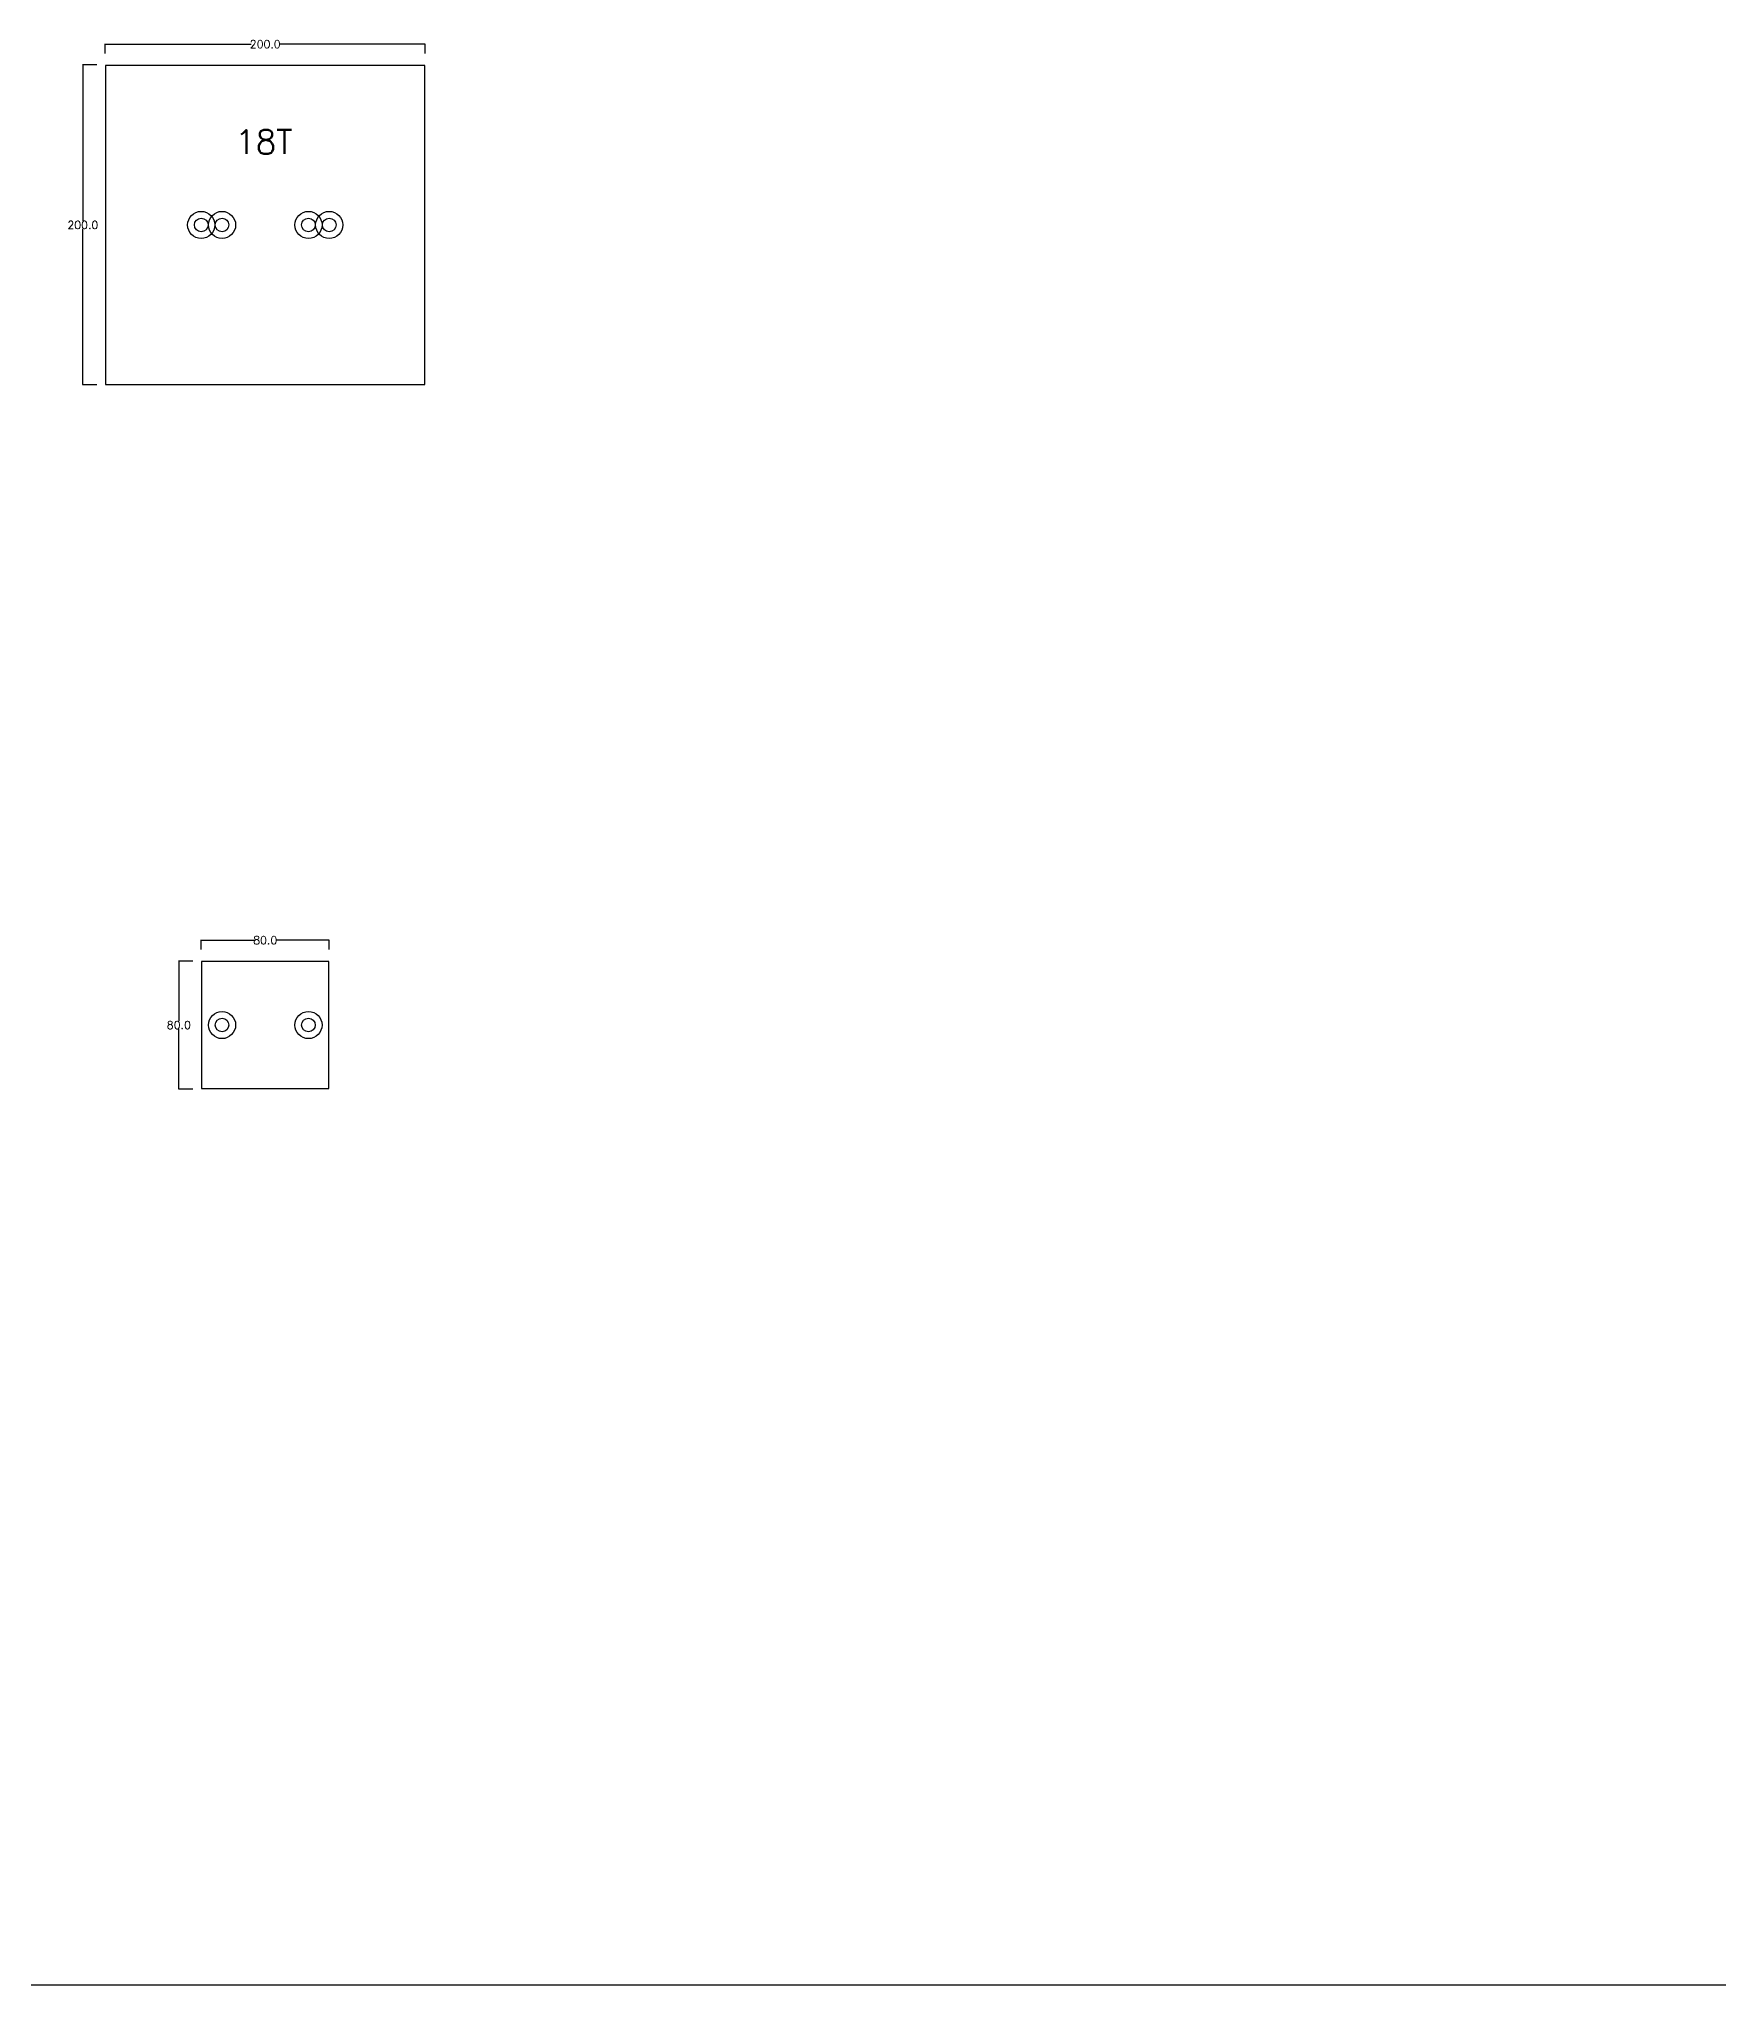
# Model space of a CAD drawing. Header units: millimetres. Extents: x 37110 to 56310, y -3510 to 5490.
# Drawn here: x 45469 to 46518, y 1890 to 3106 of the extents above; entities that cross this region are included whole.
import ezdxf

# ---------------------------------------------------------------- set-up
doc = ezdxf.new("R2010")
doc.units = ezdxf.units.MM
for name, color, linetype in [('TEXT', 3, 'Continuous'), ('볼트 구멍', 7, 'Continuous'), ('치구', 7, 'Continuous'), ('치수', 7, 'Continuous')]:
    doc.layers.add(name, color=color, linetype=linetype)
doc.styles.get("Standard").update_dxf_attribs({"font": 'txt.shx', "bigfont": 'whgtxt.shx'})
doc.dimstyles.get("Standard").update_dxf_attribs({"dimtxt": 7, "dimasz": 0.18, "dimexe": 0.18, "dimexo": 0.0625, "dimgap": 0.09, "dimtad": 0, "dimtih": 1, "dimtoh": 1, "dimdec": 1, "dimzin": 0, "dimdsep": 46, "dimtxsty": 'Standard', "dimcen": 0.09, "dimadec": 0, "dimazin": 0, "dimtfac": 1, "dimtdec": 1, "dimtofl": 0, "dimtmove": 0, "dimatfit": 3, "dimfxl": 0, "dimtolj": 1, "dimtzin": 0, "dimarcsym": 0})

# ---------------------------------------------------------------- blocks, each defined once
blk = doc.blocks.new('*D2039')
at = {"layer": 'Defpoints', "color": 0, "linetype": 'Continuous'}
for p in [(45564.9, 2530), (45556, 2450), (45564.9, 2450)]:
    blk.add_point(p, dxfattribs=at)
at = {"layer": '치수', "color": 0, "linetype": 'Continuous', "lineweight": -2}
for p, q in [((45564.8, 2530), (45555.8, 2530)), ((45556, 2529.8), (45556, 2492.6)), ((45556, 2450.2), (45556, 2487.4)), ((45564.8, 2450), (45555.8, 2450))]:
    blk.add_line(p, q, dxfattribs=at)
at = {"layer": '치수', "color": 0, "linetype": 'Continuous'}
for points in [[(45555.9, 2529.8), (45556, 2529.8), (45556, 2530)], [(45555.9, 2450.2), (45556, 2450.2), (45556, 2450)]]:
    blk.add_solid(points, dxfattribs=at)
at = {"layer": '치수', "color": 0, "linetype": 'Continuous', "insert": (45556, 2490), "char_height": 5, "attachment_point": 5}
blk.add_mtext('\\A1;80.0', dxfattribs=at)
blk = doc.blocks.new('*D2040')
at = {"layer": 'Defpoints', "color": 0, "linetype": 'Continuous'}
for p in [(45650, 2543), (45570, 2537.1), (45650, 2537.1)]:
    blk.add_point(p, dxfattribs=at)
at = {"layer": '치수', "color": 0, "linetype": 'Continuous', "lineweight": -2}
for p, q in [((45570, 2537.2), (45570, 2543.2)), ((45570.2, 2543), (45603.2, 2543)), ((45649.8, 2543), (45616.8, 2543)), ((45650, 2537.2), (45650, 2543.2))]:
    blk.add_line(p, q, dxfattribs=at)
at = {"layer": '치수', "color": 0, "linetype": 'Continuous'}
for points in [[(45570.2, 2543), (45570.2, 2543), (45570, 2543)], [(45649.8, 2543), (45649.8, 2543), (45650, 2543)]]:
    blk.add_solid(points, dxfattribs=at)
at = {"layer": '치수', "color": 0, "linetype": 'Continuous', "insert": (45610, 2543), "char_height": 5, "attachment_point": 5}
blk.add_mtext('\\A1;80.0', dxfattribs=at)
blk = doc.blocks.new('*D2511')
at = {"layer": 'Defpoints', "color": 0, "linetype": 'Continuous'}
for p in [(45504.9, 3090), (45496, 2890), (45504.9, 2890)]:
    blk.add_point(p, dxfattribs=at)
at = {"layer": '치수', "color": 0, "linetype": 'Continuous', "lineweight": -2}
for p, q in [((45504.8, 3090), (45495.8, 3090)), ((45496, 3089.8), (45496, 2992.6)), ((45496, 2890.2), (45496, 2987.4)), ((45504.8, 2890), (45495.8, 2890))]:
    blk.add_line(p, q, dxfattribs=at)
at = {"layer": '치수', "color": 0, "linetype": 'Continuous'}
for points in [[(45495.9, 3089.8), (45496, 3089.8), (45496, 3090)], [(45495.9, 2890.2), (45496, 2890.2), (45496, 2890)]]:
    blk.add_solid(points, dxfattribs=at)
at = {"layer": '치수', "color": 0, "linetype": 'Continuous', "insert": (45496, 2990), "char_height": 5, "attachment_point": 5}
blk.add_mtext('\\A1;200.0', dxfattribs=at)
blk = doc.blocks.new('*D2514')
at = {"layer": 'Defpoints', "color": 0, "linetype": 'Continuous'}
for p in [(45710, 3103), (45510, 3097.1), (45710, 3097.1)]:
    blk.add_point(p, dxfattribs=at)
at = {"layer": '치수', "color": 0, "linetype": 'Continuous', "lineweight": -2}
for p, q in [((45510, 3097.2), (45510, 3103.2)), ((45510.2, 3103), (45601.2, 3103)), ((45709.8, 3103), (45618.8, 3103)), ((45710, 3097.2), (45710, 3103.2))]:
    blk.add_line(p, q, dxfattribs=at)
at = {"layer": '치수', "color": 0, "linetype": 'Continuous'}
for points in [[(45510.2, 3103), (45510.2, 3103), (45510, 3103)], [(45709.8, 3103), (45709.8, 3103), (45710, 3103)]]:
    blk.add_solid(points, dxfattribs=at)
at = {"layer": '치수', "color": 0, "linetype": 'Continuous', "insert": (45610, 3103), "char_height": 5, "attachment_point": 5}
blk.add_mtext('\\A1;200.0', dxfattribs=at)

msp = doc.modelspace()

# ---------------------------------------------------------------- linework, layer by layer
at = {"color": 6}
msp.add_line((56310, 1890), (37110, 1890), dxfattribs=at)
at = {"layer": '볼트 구멍', "color": 6}
for centre in [(45570, 2990), (45583, 2990), (45637, 2990), (45650, 2990), (45583, 2490), (45637, 2490)]:
    msp.add_circle(centre, 8.5, dxfattribs=at)
at = {"layer": '볼트 구멍', "color": 3}
for centre in [(45570, 2990), (45650, 2990)]:
    msp.add_circle(centre, 4.25, dxfattribs=at)
at = {"layer": '볼트 구멍', "color": 2}
for centre in [(45583, 2990), (45637, 2990), (45583, 2490), (45637, 2490)]:
    msp.add_circle(centre, 4.25, dxfattribs=at)
at = {"layer": '치구'}
for points in [[(45510.25, 3089.75), (45510.25, 2890.25), (45709.75, 2890.25), (45709.75, 3089.75)], [(45570.25, 2529.75), (45570.25, 2450.25), (45649.75, 2450.25), (45649.75, 2529.75)]]:
    msp.add_lwpolyline(points, close=True, dxfattribs=at)

# ---------------------------------------------------------------- texts
at = {"layer": 'TEXT', "color": 1}
msp.add_text('18T', height=15, dxfattribs=at).set_placement((45591.162, 3034.439))

# ---------------------------------------------------------------- dimensions: what is measured, and where the dimension line sits
at = {"layer": '치수', "color": 4, "linetype": 'Continuous'}
for base, p1, p2, picture, middle in [((45710, 3102.99), (45510, 3097.107), (45710, 3097.107), '*D2514', (45610, 3102.99)), ((45650, 2542.99), (45570, 2537.107), (45650, 2537.107), '*D2040', (45610, 2542.99))]:
    dim = msp.add_linear_dim(base=base, p1=p1, p2=p2, dimstyle='Standard', override={"dimtxt": 5}, dxfattribs=at)
    dim.commit()
    dim.dimension.update_dxf_attribs({"geometry": picture, "text_midpoint": middle})
for base, p1, p2, picture, middle in [((45495.954, 2890), (45504.859, 3090), (45504.859, 2890), '*D2511', (45495.954, 2990)), ((45555.954, 2450), (45564.859, 2530), (45564.859, 2450), '*D2039', (45555.954, 2490))]:
    dim = msp.add_linear_dim(base=base, p1=p1, p2=p2, angle=90, dimstyle='Standard', override={"dimtxt": 5}, dxfattribs=at)
    dim.commit()
    dim.dimension.update_dxf_attribs({"geometry": picture, "text_midpoint": middle})

doc.saveas('drawing.dxf')
